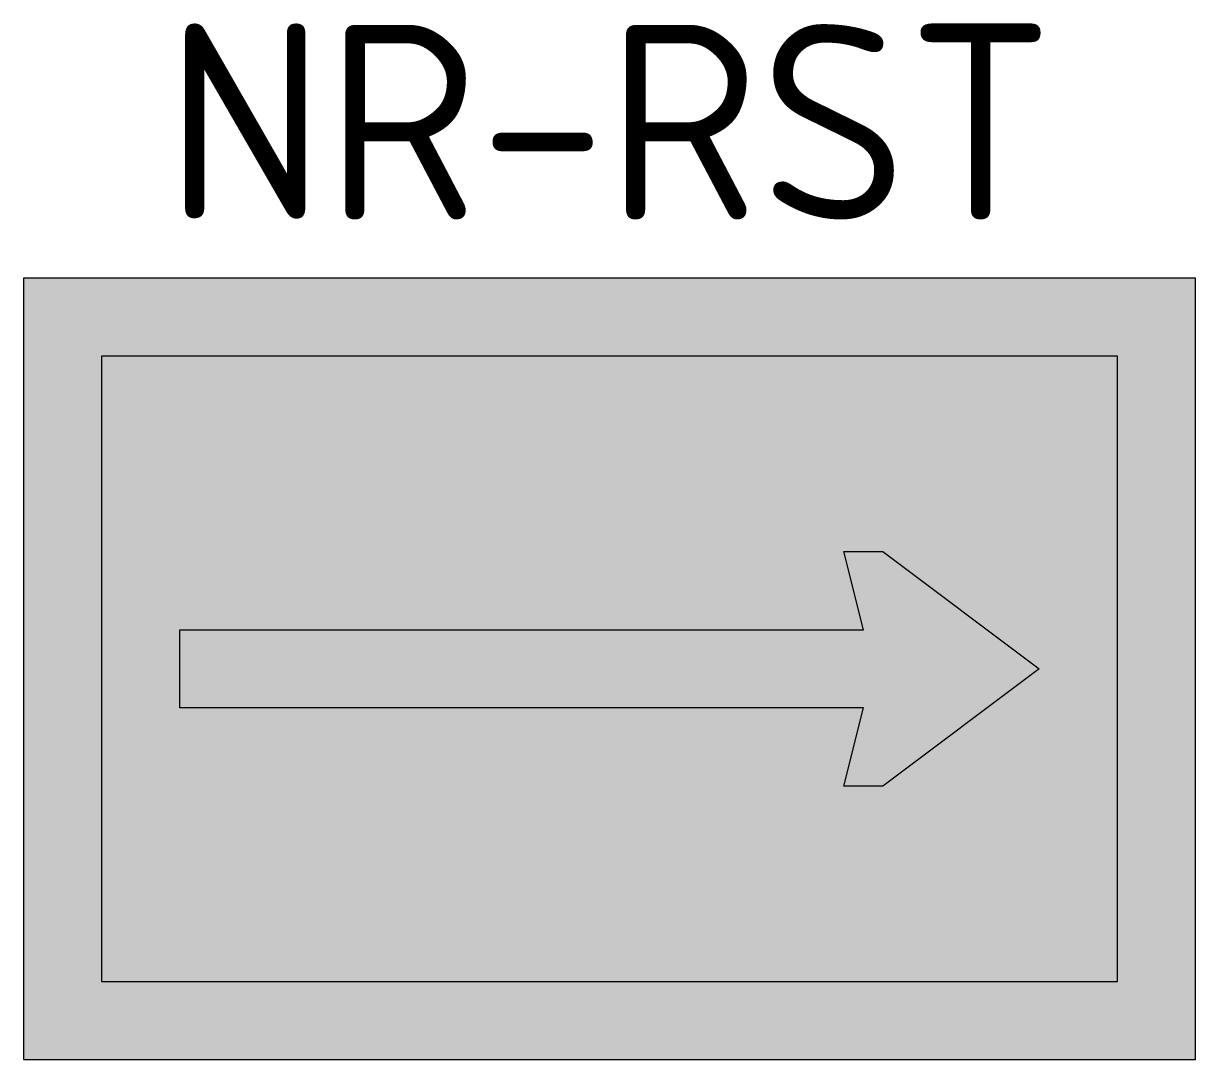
# Model space of a CAD drawing. Header units: metres. Extents: x -7.5 to 7.5, y 0 to 13.3.
import ezdxf
from ezdxf.enums import TextEntityAlignment as Align

# ---------------------------------------------------------------- set-up
doc = ezdxf.new("R2010")
doc.units = ezdxf.units.M
doc.styles.add('NLCS-ISO', font='NLCS-ISO.ttf')

msp = doc.modelspace()

# ---------------------------------------------------------------- hatches: boundary and pattern name
at = {"true_color": 0xbb1e10}
h = msp.add_hatch(color=22, dxfattribs=at)
h.dxf.hatch_style = 1
h.paths.add_polyline_path([(-7.5, 10), (-7.5, 0), (7.5, 0), (7.5, 10)])
h.paths.add_polyline_path([(6.5, 9), (6.5, 1), (-6.5, 1), (-6.5, 9)], flags=16)
h.paths.add_polyline_path([(3, 6.5), (3.5, 6.5), (5.5, 5), (3.5, 3.5), (3, 3.5), (3.25, 4.5), (-5.5, 4.5), (-5.5, 5.5), (3.25, 5.5)], flags=0)
at = {"true_color": 0xf1f0ea}
h = msp.add_hatch(color=7, dxfattribs=at)
h.dxf.hatch_style = 1
h.paths.add_polyline_path([(-6.5, 9), (-6.5, 1), (6.5, 1), (6.5, 9)])
h.paths.add_polyline_path([(3.25, 5.5), (3, 6.5), (3.5, 6.5), (5.5, 5), (3.5, 3.5), (3, 3.5), (3.25, 4.5), (-5.5, 4.5), (-5.5, 5.5)], flags=16)
at = {"true_color": 0x0e0e10}
h = msp.add_hatch(color=168, dxfattribs=at)
h.dxf.hatch_style = 1
h.paths.add_polyline_path([(3.25, 5.5), (-5.5, 5.5), (-5.5, 4.5), (3.25, 4.5), (3, 3.5), (3.5, 3.5), (5.5, 5), (3.5, 6.5), (3, 6.5)])

# ---------------------------------------------------------------- linework, layer by layer
at = {"color": 22}
for points in [[(-7.5, 0), (7.5, 0), (7.5, 10), (-7.5, 10)], [(-6.5, 1), (6.5, 1), (6.5, 9), (-6.5, 9)]]:
    msp.add_lwpolyline(points, close=True, dxfattribs=at)
at = {"color": 168, "flags": 128}
msp.add_lwpolyline([(3, 6.5), (3.5, 6.5), (5.5, 5), (3.5, 3.5), (3, 3.5), (3.25, 4.5), (-5.5, 4.5), (-5.5, 5.5), (3.25, 5.5)], close=True, dxfattribs=at)

# ---------------------------------------------------------------- texts
at = {"style": 'NLCS-ISO'}
msp.add_attdef('NR-RST', text='B.1', height=2.5, dxfattribs=at).set_placement((0, 10), align=Align.BOTTOM_CENTER)

doc.saveas('drawing.dxf')
